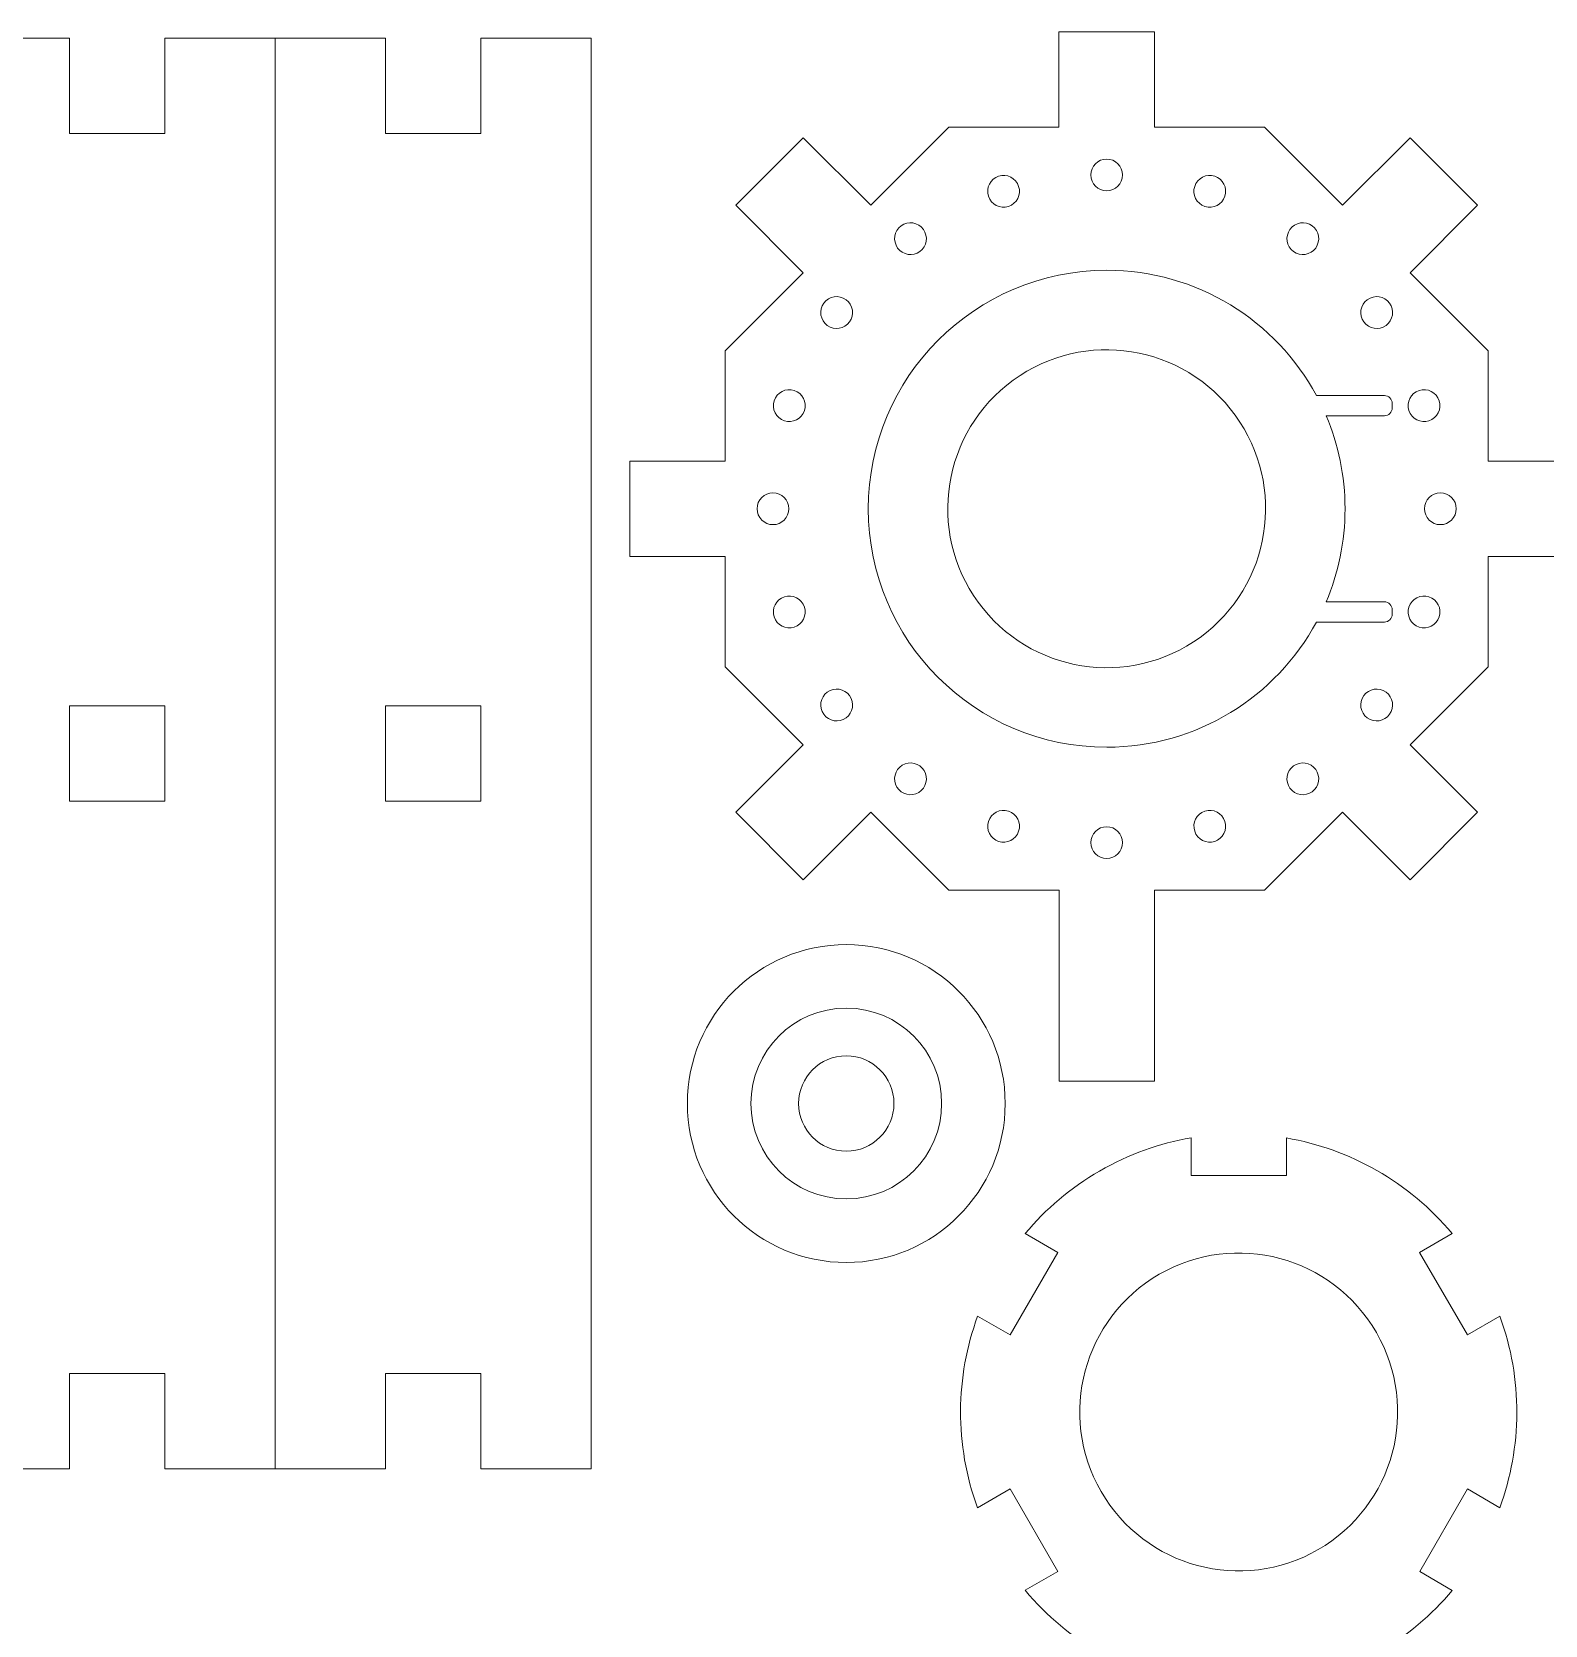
# Model space of a CAD drawing. Header units: millimetres. Extents: x -150 to 144, y -92 to 100.
# Drawn here: x 15 to 62.6, y 46.4 to 96.5 of the extents above; entities that cross this region are included whole.
import ezdxf

# ---------------------------------------------------------------- set-up
doc = ezdxf.new("R2010")
doc.units = ezdxf.units.MM
doc.header["$MEASUREMENT"] = 0
doc.layers.add('cut', color=7, linetype='Continuous')
doc.layers.add('cut light', color=7, linetype='Continuous')

msp = doc.modelspace()

# ---------------------------------------------------------------- linework, layer by layer
at = {"layer": 'cut', "lineweight": 0}
msp.add_ellipse((40.6105, 62.8124), major_axis=(0, 5), ratio=1, dxfattribs=at)
for points, knots in [([(12.7039, 96.3229), (12.7039, 96.3229), (16.1743, 96.3229), (16.1743, 96.3229), (16.1743, 96.3229), (16.1743, 96.3229), (16.1743, 93.3229), (16.1743, 93.3229), (16.1743, 93.3229), (16.1743, 93.3229), (19.1743, 93.3229), (19.1743, 93.3229), (19.1743, 93.3229), (19.1743, 93.3229), (19.1743, 96.3229), (19.1743, 96.3229), (19.1743, 96.3229), (19.1743, 96.3229), (22.6449, 96.3229), (22.6449, 96.3229), (22.6449, 96.3229), (22.6449, 96.3229), (22.6449, 51.3229), (22.6449, 51.3229), (22.6449, 51.3229), (22.6449, 51.3229), (19.1745, 51.3229), (19.1745, 51.3229), (19.1745, 51.3229), (19.1745, 51.3229), (19.1745, 54.3229), (19.1745, 54.3229), (19.1745, 54.3229), (19.1745, 54.3229), (16.1745, 54.3229), (16.1745, 54.3229), (16.1745, 54.3229), (16.1745, 54.3229), (16.1745, 51.3229), (16.1745, 51.3229), (16.1745, 51.3229), (16.1745, 51.3229), (12.7039, 51.3229), (12.7039, 51.3229), (12.7039, 51.3229), (12.7039, 51.3229), (12.7039, 96.3229), (12.7039, 96.3229)], [0, 0, 0, 0, 0.0769231, 0.0769231, 0.0769231, 0.0769231, 0.1538462, 0.1538462, 0.1538462, 0.1538462, 0.2307692, 0.2307692, 0.2307692, 0.2307692, 0.3076923, 0.3076923, 0.3076923, 0.3076923, 0.3846154, 0.3846154, 0.3846154, 0.3846154, 0.4615385, 0.4615385, 0.4615385, 0.4615385, 0.5384615, 0.5384615, 0.5384615, 0.5384615, 0.6153846, 0.6153846, 0.6153846, 0.6153846, 0.6923077, 0.6923077, 0.6923077, 0.6923077, 0.7692308, 0.7692308, 0.7692308, 0.7692308, 0.8461538, 0.8461538, 0.8461538, 0.8461538, 1, 1, 1, 1]), ([(22.6449, 96.3229), (22.6449, 96.3229), (26.1153, 96.3229), (26.1153, 96.3229), (26.1153, 96.3229), (26.1153, 96.3229), (26.1153, 93.3229), (26.1153, 93.3229), (26.1153, 93.3229), (26.1153, 93.3229), (29.1153, 93.3229), (29.1153, 93.3229), (29.1153, 93.3229), (29.1153, 93.3229), (29.1153, 96.3229), (29.1153, 96.3229), (29.1153, 96.3229), (29.1153, 96.3229), (32.5859, 96.3229), (32.5859, 96.3229), (32.5859, 96.3229), (32.5859, 96.3229), (32.5859, 51.3229), (32.5859, 51.3229), (32.5859, 51.3229), (32.5859, 51.3229), (29.1155, 51.3229), (29.1155, 51.3229), (29.1155, 51.3229), (29.1155, 51.3229), (29.1155, 54.3229), (29.1155, 54.3229), (29.1155, 54.3229), (29.1155, 54.3229), (26.1155, 54.3229), (26.1155, 54.3229), (26.1155, 54.3229), (26.1155, 54.3229), (26.1155, 51.3229), (26.1155, 51.3229), (26.1155, 51.3229), (26.1155, 51.3229), (22.6449, 51.3229), (22.6449, 51.3229), (22.6449, 51.3229), (22.6449, 51.3229), (22.6449, 96.3229), (22.6449, 96.3229)], [0, 0, 0, 0, 0.0769231, 0.0769231, 0.0769231, 0.0769231, 0.1538462, 0.1538462, 0.1538462, 0.1538462, 0.2307692, 0.2307692, 0.2307692, 0.2307692, 0.3076923, 0.3076923, 0.3076923, 0.3076923, 0.3846154, 0.3846154, 0.3846154, 0.3846154, 0.4615385, 0.4615385, 0.4615385, 0.4615385, 0.5384615, 0.5384615, 0.5384615, 0.5384615, 0.6153846, 0.6153846, 0.6153846, 0.6153846, 0.6923077, 0.6923077, 0.6923077, 0.6923077, 0.7692308, 0.7692308, 0.7692308, 0.7692308, 0.8461538, 0.8461538, 0.8461538, 0.8461538, 1, 1, 1, 1]), ([(39.2572, 88.9437), (39.2572, 88.9437), (37.1359, 91.065), (37.1359, 91.065), (37.1359, 91.065), (37.1359, 91.065), (39.2572, 93.1863), (39.2572, 93.1863), (39.2572, 93.1863), (39.2572, 93.1863), (41.3785, 91.065), (41.3785, 91.065), (41.3785, 91.065), (41.3785, 91.065), (43.8326, 93.5194), (43.8326, 93.5194), (43.8326, 93.5194), (43.8326, 93.5194), (47.3029, 93.5193), (47.3029, 93.5193), (47.3029, 93.5193), (47.3029, 93.5193), (47.3029, 96.5192), (47.3029, 96.5192), (47.3029, 96.5192), (47.3029, 96.5192), (50.3029, 96.5192), (50.3029, 96.5192), (50.3029, 96.5192), (50.3029, 96.5192), (50.3029, 93.5192), (50.3029, 93.5192), (50.3029, 93.5192), (50.3029, 93.5192), (53.7736, 93.5193), (53.7736, 93.5193)], [0, 0, 0, 0, 0.1, 0.1, 0.1, 0.1, 0.2, 0.2, 0.2, 0.2, 0.3, 0.3, 0.3, 0.3, 0.4, 0.4, 0.4, 0.4, 0.5, 0.5, 0.5, 0.5, 0.6, 0.6, 0.6, 0.6, 0.7, 0.7, 0.7, 0.7, 0.8, 0.8, 0.8, 0.8, 1, 1, 1, 1]), ([(56.2275, 91.0654), (56.2275, 91.0654), (58.3488, 93.1867), (58.3488, 93.1867), (58.3488, 93.1867), (58.3488, 93.1867), (60.4701, 91.0654), (60.4701, 91.0654), (60.4701, 91.0654), (60.4701, 91.0654), (58.3488, 88.9441), (58.3488, 88.9441)], [0, 0, 0, 0, 0.25, 0.25, 0.25, 0.25, 0.5, 0.5, 0.5, 0.5, 1, 1, 1, 1]), ([(53.7736, 69.5194), (53.7736, 69.5194), (50.3035, 69.5195), (50.3035, 69.5195), (50.3035, 69.5195), (50.3035, 69.5195), (50.3035, 63.5196), (50.3035, 63.5196), (50.3035, 63.5196), (50.3035, 63.5196), (47.3035, 63.5196), (47.3035, 63.5196), (47.3035, 63.5196), (47.3035, 63.5196), (47.3035, 69.5196), (47.3035, 69.5196), (47.3035, 69.5196), (47.3035, 69.5196), (43.8326, 69.5195), (43.8326, 69.5195), (43.8326, 69.5195), (43.8326, 69.5195), (41.3789, 71.9734), (41.3789, 71.9734), (41.3789, 71.9734), (41.3789, 71.9734), (39.2576, 69.8521), (39.2576, 69.8521), (39.2576, 69.8521), (39.2576, 69.8521), (37.1363, 71.9734), (37.1363, 71.9734), (37.1363, 71.9734), (37.1363, 71.9734), (39.2576, 74.0947), (39.2576, 74.0947), (39.2576, 74.0947), (39.2576, 74.0947), (36.8031, 76.5489), (36.8031, 76.5489), (36.8031, 76.5489), (36.8031, 76.5489), (36.8033, 80.0191), (36.8033, 80.0191), (36.8033, 80.0191), (36.8033, 80.0191), (33.8034, 80.0191), (33.8034, 80.0191), (33.8034, 80.0191), (33.8034, 80.0191), (33.8034, 83.0191), (33.8034, 83.0191), (33.8034, 83.0191), (33.8034, 83.0191), (36.8033, 83.0191), (36.8033, 83.0191), (36.8033, 83.0191), (36.8033, 83.0191), (36.8032, 86.4899), (36.8032, 86.4899)], [0, 0, 0, 0, 0.0625, 0.0625, 0.0625, 0.0625, 0.125, 0.125, 0.125, 0.125, 0.1875, 0.1875, 0.1875, 0.1875, 0.25, 0.25, 0.25, 0.25, 0.3125, 0.3125, 0.3125, 0.3125, 0.375, 0.375, 0.375, 0.375, 0.4375, 0.4375, 0.4375, 0.4375, 0.5, 0.5, 0.5, 0.5, 0.5625, 0.5625, 0.5625, 0.5625, 0.625, 0.625, 0.625, 0.625, 0.6875, 0.6875, 0.6875, 0.6875, 0.75, 0.75, 0.75, 0.75, 0.8125, 0.8125, 0.8125, 0.8125, 0.875, 0.875, 0.875, 0.875, 1, 1, 1, 1]), ([(60.8031, 86.4899), (60.8031, 86.4899), (60.803, 83.0197), (60.803, 83.0197), (60.803, 83.0197), (60.803, 83.0197), (63.803, 83.0197), (63.803, 83.0197), (63.803, 83.0197), (63.803, 83.0197), (63.803, 80.0197), (63.803, 80.0197), (63.803, 80.0197), (63.803, 80.0197), (60.803, 80.0197), (60.803, 80.0197), (60.803, 80.0197), (60.803, 80.0197), (60.803, 76.5489), (60.803, 76.5489)], [0, 0, 0, 0, 0.1666667, 0.1666667, 0.1666667, 0.1666667, 0.3333333, 0.3333333, 0.3333333, 0.3333333, 0.5, 0.5, 0.5, 0.5, 0.6666667, 0.6666667, 0.6666667, 0.6666667, 1, 1, 1, 1]), ([(16.1744, 75.3229), (16.1744, 75.3229), (19.1744, 75.3229), (19.1744, 75.3229), (19.1744, 75.3229), (19.1744, 75.3229), (19.1744, 72.3229), (19.1744, 72.3229), (19.1744, 72.3229), (19.1744, 72.3229), (16.1744, 72.3229), (16.1744, 72.3229), (16.1744, 72.3229), (16.1744, 72.3229), (16.1744, 75.3229), (16.1744, 75.3229)], [0, 0, 0, 0, 0.2, 0.2, 0.2, 0.2, 0.4, 0.4, 0.4, 0.4, 0.6, 0.6, 0.6, 0.6, 1, 1, 1, 1]), ([(26.1154, 75.3229), (26.1154, 75.3229), (29.1154, 75.3229), (29.1154, 75.3229), (29.1154, 75.3229), (29.1154, 75.3229), (29.1154, 72.3229), (29.1154, 72.3229), (29.1154, 72.3229), (29.1154, 72.3229), (26.1154, 72.3229), (26.1154, 72.3229), (26.1154, 72.3229), (26.1154, 72.3229), (26.1154, 75.3229), (26.1154, 75.3229)], [0, 0, 0, 0, 0.2, 0.2, 0.2, 0.2, 0.4, 0.4, 0.4, 0.4, 0.6, 0.6, 0.6, 0.6, 1, 1, 1, 1]), ([(58.3492, 74.0951), (58.3492, 74.0951), (60.4705, 71.9738), (60.4705, 71.9738), (60.4705, 71.9738), (60.4705, 71.9738), (58.3492, 69.8525), (58.3492, 69.8525), (58.3492, 69.8525), (58.3492, 69.8525), (56.2279, 71.9738), (56.2279, 71.9738)], [0, 0, 0, 0, 0.25, 0.25, 0.25, 0.25, 0.5, 0.5, 0.5, 0.5, 1, 1, 1, 1]), ([(61.1739, 56.1228), (61.9039, 54.1385), (61.8694, 52.0043), (61.1727, 50.1002), (61.1727, 50.1002), (61.1727, 50.1002), (60.1509, 50.6901), (60.1509, 50.6901), (60.1509, 50.6901), (60.1509, 50.6901), (58.6509, 48.092), (58.6509, 48.092), (58.6509, 48.092), (58.6509, 48.092), (59.6748, 47.5009), (59.6748, 47.5009), (59.6748, 47.5009), (59.0337, 46.7331), (58.2493, 46.0627), (57.3326, 45.5334), (57.3326, 45.5334), (56.4158, 45.0041), (55.4432, 44.6598), (54.4577, 44.4886), (54.4577, 44.4886), (54.4577, 44.4886), (54.4576, 45.671), (54.4576, 45.671), (54.4576, 45.671), (54.4576, 45.671), (51.4576, 45.671), (51.4576, 45.671), (51.4576, 45.671), (51.4576, 45.671), (51.4576, 44.491), (51.4576, 44.491), (51.4576, 44.491), (49.4603, 44.8398), (47.5948, 45.8769), (46.2413, 47.5013), (46.2413, 47.5013), (46.2413, 47.5013), (47.2643, 48.0919), (47.2643, 48.0919), (47.2643, 48.0919), (47.2643, 48.0919), (45.7643, 50.69), (45.7643, 50.69), (45.7643, 50.69), (45.7643, 50.69), (44.7409, 50.0991), (44.7409, 50.0991), (44.7409, 50.0991), (44.0109, 52.0836), (44.0454, 54.2179), (44.7422, 56.1221), (44.7422, 56.1221), (44.7422, 56.1221), (45.7643, 55.532), (45.7643, 55.532), (45.7643, 55.532), (45.7643, 55.532), (47.2643, 58.1301), (47.2643, 58.1301), (47.2643, 58.1301), (47.2643, 58.1301), (46.24, 58.7214), (46.24, 58.7214), (46.24, 58.7214), (46.8812, 59.4893), (47.6658, 60.1595), (48.5826, 60.6888), (48.5826, 60.6888), (49.4993, 61.2181), (50.4719, 61.5623), (51.4575, 61.7335), (51.4575, 61.7335), (51.4575, 61.7335), (51.4575, 60.5511), (51.4575, 60.5511), (51.4575, 60.5511), (51.4575, 60.5511), (54.4575, 60.5511), (54.4575, 60.5511), (54.4575, 60.5511), (54.4575, 60.5511), (54.4575, 61.7311), (54.4575, 61.7311), (54.4575, 61.7311), (56.4549, 61.3824), (58.3203, 60.3453), (59.6739, 58.7209), (59.6739, 58.7209), (59.6739, 58.7209), (58.6508, 58.1303), (58.6508, 58.1303), (58.6508, 58.1303), (58.6508, 58.1303), (60.1508, 55.5322), (60.1508, 55.5322), (60.1508, 55.5322), (60.1508, 55.5322), (61.1739, 56.1228), (61.1739, 56.1228)], [0, 0, 0, 0, 0.037037, 0.037037, 0.037037, 0.037037, 0.0740741, 0.0740741, 0.0740741, 0.0740741, 0.1111111, 0.1111111, 0.1111111, 0.1111111, 0.1481481, 0.1481481, 0.1481481, 0.1481481, 0.1851852, 0.1851852, 0.1851852, 0.1851852, 0.2222222, 0.2222222, 0.2222222, 0.2222222, 0.2592593, 0.2592593, 0.2592593, 0.2592593, 0.2962963, 0.2962963, 0.2962963, 0.2962963, 0.3333333, 0.3333333, 0.3333333, 0.3333333, 0.3703704, 0.3703704, 0.3703704, 0.3703704, 0.4074074, 0.4074074, 0.4074074, 0.4074074, 0.4444444, 0.4444444, 0.4444444, 0.4444444, 0.4814815, 0.4814815, 0.4814815, 0.4814815, 0.5185185, 0.5185185, 0.5185185, 0.5185185, 0.5555556, 0.5555556, 0.5555556, 0.5555556, 0.5925926, 0.5925926, 0.5925926, 0.5925926, 0.6296296, 0.6296296, 0.6296296, 0.6296296, 0.6666667, 0.6666667, 0.6666667, 0.6666667, 0.7037037, 0.7037037, 0.7037037, 0.7037037, 0.7407407, 0.7407407, 0.7407407, 0.7407407, 0.7777778, 0.7777778, 0.7777778, 0.7777778, 0.8148148, 0.8148148, 0.8148148, 0.8148148, 0.8518519, 0.8518519, 0.8518519, 0.8518519, 0.8888889, 0.8888889, 0.8888889, 0.8888889, 0.9259259, 0.9259259, 0.9259259, 0.9259259, 1, 1, 1, 1]), ([(57.2875, 55.611), (58.6682, 53.2195), (57.8489, 50.1616), (55.4574, 48.7808), (55.4574, 48.7808), (53.0659, 47.4001), (50.008, 48.2195), (48.6273, 50.611), (48.6273, 50.611), (47.2466, 53.0024), (48.0659, 56.0604), (50.4574, 57.4411), (50.4574, 57.4411), (52.8489, 58.8219), (55.9068, 58.0024), (57.2875, 55.611)], [0, 0, 0, 0, 0.2, 0.2, 0.2, 0.2, 0.4, 0.4, 0.4, 0.4, 0.6, 0.6, 0.6, 0.6, 1, 1, 1, 1])]:
    msp.add_open_spline(points, degree=3, knots=knots, dxfattribs=at)
for points in [[(53.7736, 93.5193), (53.7736, 93.5193), (56.2275, 91.0654), (56.2275, 91.0654)], [(39.2572, 88.9437), (39.2572, 88.9437), (36.8032, 86.4899), (36.8032, 86.4899)], [(60.8031, 86.4899), (60.8031, 86.4899), (58.3488, 88.9441), (58.3488, 88.9441)], [(58.3492, 74.0951), (58.3492, 74.0951), (60.803, 76.5489), (60.803, 76.5489)], [(53.7736, 69.5194), (53.7736, 69.5194), (56.2279, 71.9738), (56.2279, 71.9738)]]:
    msp.add_open_spline(points, degree=3, dxfattribs=at)
at = {"layer": 'cut light', "color": 5, "lineweight": 0}
for points, knots in [([(48.8032, 92.5194), (49.0793, 92.5194), (49.3032, 92.2955), (49.3032, 92.0194), (49.3032, 92.0194), (49.3032, 91.7433), (49.0793, 91.5194), (48.8032, 91.5194), (48.8032, 91.5194), (48.5271, 91.5194), (48.3032, 91.7433), (48.3032, 92.0194), (48.3032, 92.0194), (48.3032, 92.2955), (48.5271, 92.5194), (48.8032, 92.5194)], [0, 0, 0, 0, 0.2, 0.2, 0.2, 0.2, 0.4, 0.4, 0.4, 0.4, 0.6, 0.6, 0.6, 0.6, 1, 1, 1, 1]), ([(45.404, 91.981), (45.6666, 92.0663), (45.9487, 91.9226), (46.034, 91.66), (46.034, 91.66), (46.1194, 91.3974), (45.9756, 91.1153), (45.713, 91.03), (45.713, 91.03), (45.4504, 90.9446), (45.1683, 91.0884), (45.083, 91.351), (45.083, 91.351), (44.9977, 91.6136), (45.1414, 91.8957), (45.404, 91.981)], [0, 0, 0, 0, 0.2, 0.2, 0.2, 0.2, 0.4, 0.4, 0.4, 0.4, 0.6, 0.6, 0.6, 0.6, 1, 1, 1, 1]), ([(52.2024, 91.9811), (52.4648, 91.8958), (52.6087, 91.6136), (52.5234, 91.3511), (52.5234, 91.3511), (52.4381, 91.0884), (52.1561, 90.9445), (51.8934, 91.03), (51.8934, 91.03), (51.6306, 91.1152), (51.487, 91.3974), (51.5723, 91.66), (51.5723, 91.66), (51.6577, 91.9228), (51.9399, 92.0665), (52.2024, 91.9811)], [0, 0, 0, 0, 0.2, 0.2, 0.2, 0.2, 0.4, 0.4, 0.4, 0.4, 0.6, 0.6, 0.6, 0.6, 1, 1, 1, 1]), ([(42.3376, 90.4186), (42.5609, 90.5808), (42.8736, 90.5313), (43.0359, 90.308), (43.0359, 90.308), (43.1983, 90.0846), (43.1487, 89.7719), (42.9253, 89.6096), (42.9253, 89.6096), (42.702, 89.4472), (42.3892, 89.4968), (42.2269, 89.7202), (42.2269, 89.7202), (42.0647, 89.9436), (42.1142, 90.2563), (42.3376, 90.4186)], [0, 0, 0, 0, 0.2, 0.2, 0.2, 0.2, 0.4, 0.4, 0.4, 0.4, 0.6, 0.6, 0.6, 0.6, 1, 1, 1, 1]), ([(55.2689, 90.4187), (55.4921, 90.2564), (55.5417, 89.9436), (55.3795, 89.7203), (55.3795, 89.7203), (55.2172, 89.4968), (54.9045, 89.4471), (54.6811, 89.6096), (54.6811, 89.6096), (54.4575, 89.7718), (54.4081, 90.0846), (54.5704, 90.308), (54.5704, 90.308), (54.7328, 90.5315), (55.0456, 90.581), (55.2689, 90.4187)], [0, 0, 0, 0, 0.2, 0.2, 0.2, 0.2, 0.4, 0.4, 0.4, 0.4, 0.6, 0.6, 0.6, 0.6, 1, 1, 1, 1]), ([(55.7103, 78.5922), (55.7103, 78.5922), (57.5393, 78.5922), (57.5393, 78.5922), (57.5393, 78.5922), (57.677, 78.5922), (57.7893, 78.4799), (57.7893, 78.3422), (57.7893, 78.3422), (57.7893, 78.3422), (57.7893, 78.2072), (57.7893, 78.2072), (57.7893, 78.2072), (57.7893, 78.0695), (57.677, 77.9572), (57.5393, 77.9572), (57.5393, 77.9572), (57.5393, 77.9572), (55.4047, 77.9572), (55.4047, 77.9572), (55.4047, 77.9572), (54.1368, 75.6123), (51.656, 74.0194), (48.8032, 74.0194), (48.8032, 74.0194), (44.6611, 74.0194), (41.3032, 77.3773), (41.3032, 81.5194), (41.3032, 81.5194), (41.3032, 85.6615), (44.6611, 89.0194), (48.8032, 89.0194), (48.8032, 89.0194), (51.656, 89.0194), (54.1367, 87.4265), (55.4047, 85.0816), (55.4047, 85.0816), (55.4047, 85.0816), (57.5393, 85.0816), (57.5393, 85.0816), (57.5393, 85.0816), (57.677, 85.0816), (57.7893, 84.9693), (57.7893, 84.8316), (57.7893, 84.8316), (57.7893, 84.8316), (57.7893, 84.6966), (57.7893, 84.6966), (57.7893, 84.6966), (57.7893, 84.5589), (57.677, 84.4466), (57.5393, 84.4466), (57.5393, 84.4466), (57.5393, 84.4466), (55.7103, 84.4466), (55.7103, 84.4466), (55.7103, 84.4466), (56.0919, 83.5472), (56.3032, 82.558), (56.3032, 81.5194), (56.3032, 81.5194), (56.3032, 80.4808), (56.092, 79.4916), (55.7103, 78.5922)], [0, 0, 0, 0, 0.0588235, 0.0588235, 0.0588235, 0.0588235, 0.1176471, 0.1176471, 0.1176471, 0.1176471, 0.1764706, 0.1764706, 0.1764706, 0.1764706, 0.2352941, 0.2352941, 0.2352941, 0.2352941, 0.2941176, 0.2941176, 0.2941176, 0.2941176, 0.3529412, 0.3529412, 0.3529412, 0.3529412, 0.4117647, 0.4117647, 0.4117647, 0.4117647, 0.4705882, 0.4705882, 0.4705882, 0.4705882, 0.5294118, 0.5294118, 0.5294118, 0.5294118, 0.5882353, 0.5882353, 0.5882353, 0.5882353, 0.6470588, 0.6470588, 0.6470588, 0.6470588, 0.7058824, 0.7058824, 0.7058824, 0.7058824, 0.7647059, 0.7647059, 0.7647059, 0.7647059, 0.8235294, 0.8235294, 0.8235294, 0.8235294, 0.8823529, 0.8823529, 0.8823529, 0.8823529, 1, 1, 1, 1]), ([(39.904, 87.9851), (40.0663, 88.2083), (40.379, 88.2579), (40.6023, 88.0957), (40.6023, 88.0957), (40.8258, 87.9334), (40.8753, 87.6207), (40.713, 87.3973), (40.713, 87.3973), (40.5508, 87.1738), (40.238, 87.1243), (40.0146, 87.2866), (40.0146, 87.2866), (39.7913, 87.449), (39.7417, 87.7617), (39.904, 87.9851)], [0, 0, 0, 0, 0.2, 0.2, 0.2, 0.2, 0.4, 0.4, 0.4, 0.4, 0.6, 0.6, 0.6, 0.6, 1, 1, 1, 1]), ([(57.7025, 87.9851), (57.8646, 87.7618), (57.8151, 87.449), (57.5918, 87.2867), (57.5918, 87.2867), (57.3684, 87.1243), (57.0557, 87.1737), (56.8934, 87.3973), (56.8934, 87.3973), (56.7309, 87.6206), (56.7806, 87.9334), (57.004, 88.0957), (57.004, 88.0957), (57.2275, 88.2581), (57.5403, 88.2085), (57.7025, 87.9851)], [0, 0, 0, 0, 0.2, 0.2, 0.2, 0.2, 0.4, 0.4, 0.4, 0.4, 0.6, 0.6, 0.6, 0.6, 1, 1, 1, 1]), ([(45.865, 85.5648), (48.0988, 87.1877), (51.2254, 86.6925), (52.8483, 84.4587), (52.8483, 84.4587), (54.4713, 82.2249), (53.9761, 79.0983), (51.7423, 77.4754), (51.7423, 77.4754), (49.5085, 75.8525), (46.3819, 76.3476), (44.759, 78.5815), (44.759, 78.5815), (43.136, 80.8153), (43.6312, 83.9418), (45.865, 85.5648)], [0, 0, 0, 0, 0.2, 0.2, 0.2, 0.2, 0.4, 0.4, 0.4, 0.4, 0.6, 0.6, 0.6, 0.6, 1, 1, 1, 1]), ([(38.3415, 84.9186), (38.4269, 85.1811), (38.709, 85.3249), (38.9715, 85.2396), (38.9715, 85.2396), (39.2342, 85.1543), (39.3779, 84.8722), (39.2926, 84.6096), (39.2926, 84.6096), (39.2074, 84.3469), (38.9252, 84.2032), (38.6626, 84.2885), (38.6626, 84.2885), (38.4, 84.374), (38.2562, 84.656), (38.3415, 84.9186)], [0, 0, 0, 0, 0.2, 0.2, 0.2, 0.2, 0.4, 0.4, 0.4, 0.4, 0.6, 0.6, 0.6, 0.6, 1, 1, 1, 1]), ([(59.2649, 84.9186), (59.3501, 84.6562), (59.2064, 84.3739), (58.9439, 84.2886), (58.9439, 84.2886), (58.6812, 84.2032), (58.3991, 84.3468), (58.3138, 84.6096), (58.3138, 84.6096), (58.2283, 84.8722), (58.3722, 85.1543), (58.6348, 85.2396), (58.6348, 85.2396), (58.8976, 85.325), (59.1797, 85.1812), (59.2649, 84.9186)], [0, 0, 0, 0, 0.2, 0.2, 0.2, 0.2, 0.4, 0.4, 0.4, 0.4, 0.6, 0.6, 0.6, 0.6, 1, 1, 1, 1]), ([(37.8031, 81.5194), (37.8032, 81.7954), (38.0271, 82.0194), (38.3031, 82.0194), (38.3031, 82.0194), (38.5793, 82.0194), (38.8031, 81.7955), (38.8032, 81.5194), (38.8032, 81.5194), (38.8033, 81.2432), (38.5793, 81.0194), (38.3032, 81.0194), (38.3032, 81.0194), (38.027, 81.0195), (37.8031, 81.2433), (37.8031, 81.5194)], [0, 0, 0, 0, 0.2, 0.2, 0.2, 0.2, 0.4, 0.4, 0.4, 0.4, 0.6, 0.6, 0.6, 0.6, 1, 1, 1, 1]), ([(59.8033, 81.5194), (59.8032, 81.2435), (59.5793, 81.0194), (59.3033, 81.0194), (59.3033, 81.0194), (59.0271, 81.0194), (58.8032, 81.2431), (58.8032, 81.5194), (58.8032, 81.5194), (58.8031, 81.7956), (59.0271, 82.0194), (59.3032, 82.0194), (59.3032, 82.0194), (59.5795, 82.0194), (59.8034, 81.7955), (59.8033, 81.5194)], [0, 0, 0, 0, 0.2, 0.2, 0.2, 0.2, 0.4, 0.4, 0.4, 0.4, 0.6, 0.6, 0.6, 0.6, 1, 1, 1, 1]), ([(38.3415, 78.1202), (38.2563, 78.3827), (38.4, 78.6649), (38.6625, 78.7502), (38.6625, 78.7502), (38.9252, 78.8356), (39.2072, 78.6918), (39.2926, 78.4292), (39.2926, 78.4292), (39.3781, 78.1666), (39.2342, 77.8845), (38.9716, 77.7992), (38.9716, 77.7992), (38.7089, 77.7139), (38.4268, 77.8576), (38.3415, 78.1202)], [0, 0, 0, 0, 0.2, 0.2, 0.2, 0.2, 0.4, 0.4, 0.4, 0.4, 0.6, 0.6, 0.6, 0.6, 1, 1, 1, 1]), ([(59.2649, 78.1202), (59.1796, 77.8578), (58.8974, 77.7139), (58.6349, 77.7992), (58.6349, 77.7992), (58.3722, 77.8845), (58.2284, 78.1664), (58.3138, 78.4292), (58.3138, 78.4292), (58.399, 78.692), (58.6812, 78.8356), (58.9438, 78.7503), (58.9438, 78.7503), (59.2066, 78.6649), (59.3503, 78.3827), (59.2649, 78.1202)], [0, 0, 0, 0, 0.2, 0.2, 0.2, 0.2, 0.4, 0.4, 0.4, 0.4, 0.6, 0.6, 0.6, 0.6, 1, 1, 1, 1]), ([(39.9039, 75.0537), (39.7418, 75.277), (39.7913, 75.5898), (40.0146, 75.7521), (40.0146, 75.7521), (40.238, 75.9145), (40.5506, 75.8649), (40.713, 75.6415), (40.713, 75.6415), (40.8755, 75.4182), (40.8258, 75.1054), (40.6024, 74.9431), (40.6024, 74.9431), (40.3789, 74.7808), (40.0662, 74.8303), (39.9039, 75.0537)], [0, 0, 0, 0, 0.2, 0.2, 0.2, 0.2, 0.4, 0.4, 0.4, 0.4, 0.6, 0.6, 0.6, 0.6, 1, 1, 1, 1]), ([(57.7025, 75.0537), (57.5402, 74.8305), (57.2274, 74.7809), (57.0041, 74.9431), (57.0041, 74.9431), (56.7806, 75.1054), (56.731, 75.418), (56.8934, 75.6415), (56.8934, 75.6415), (57.0556, 75.8651), (57.3684, 75.9145), (57.5918, 75.7522), (57.5918, 75.7522), (57.8153, 75.5898), (57.8648, 75.277), (57.7025, 75.0537)], [0, 0, 0, 0, 0.2, 0.2, 0.2, 0.2, 0.4, 0.4, 0.4, 0.4, 0.6, 0.6, 0.6, 0.6, 1, 1, 1, 1]), ([(42.3375, 72.6201), (42.1143, 72.7824), (42.0647, 73.0952), (42.2269, 73.3185), (42.2269, 73.3185), (42.3892, 73.542), (42.7018, 73.5915), (42.9253, 73.4292), (42.9253, 73.4292), (43.1489, 73.267), (43.1983, 72.9542), (43.036, 72.7308), (43.036, 72.7308), (42.8736, 72.5074), (42.5609, 72.4578), (42.3375, 72.6201)], [0, 0, 0, 0, 0.2, 0.2, 0.2, 0.2, 0.4, 0.4, 0.4, 0.4, 0.6, 0.6, 0.6, 0.6, 1, 1, 1, 1]), ([(55.2689, 72.6201), (55.0456, 72.458), (54.7328, 72.5075), (54.5705, 72.7308), (54.5705, 72.7308), (54.4081, 72.9542), (54.4576, 73.2668), (54.6811, 73.4292), (54.6811, 73.4292), (54.9044, 73.5917), (55.2172, 73.542), (55.3795, 73.3186), (55.3795, 73.3186), (55.5419, 73.0951), (55.4923, 72.7823), (55.2689, 72.6201)], [0, 0, 0, 0, 0.2, 0.2, 0.2, 0.2, 0.4, 0.4, 0.4, 0.4, 0.6, 0.6, 0.6, 0.6, 1, 1, 1, 1]), ([(45.404, 71.0577), (45.1416, 71.143), (44.9977, 71.4252), (45.083, 71.6877), (45.083, 71.6877), (45.1683, 71.9504), (45.4503, 72.0941), (45.713, 72.0088), (45.713, 72.0088), (45.9758, 71.9236), (46.1194, 71.6414), (46.0341, 71.3788), (46.0341, 71.3788), (45.9487, 71.1161), (45.6666, 70.9723), (45.404, 71.0577)], [0, 0, 0, 0, 0.2, 0.2, 0.2, 0.2, 0.4, 0.4, 0.4, 0.4, 0.6, 0.6, 0.6, 0.6, 1, 1, 1, 1]), ([(52.2024, 71.0577), (51.94, 70.9725), (51.6577, 71.1162), (51.5724, 71.3787), (51.5724, 71.3787), (51.487, 71.6414), (51.6307, 71.9234), (51.8934, 72.0088), (51.8934, 72.0088), (52.156, 72.0943), (52.4381, 71.9504), (52.5234, 71.6878), (52.5234, 71.6878), (52.6088, 71.4251), (52.465, 71.1429), (52.2024, 71.0577)], [0, 0, 0, 0, 0.2, 0.2, 0.2, 0.2, 0.4, 0.4, 0.4, 0.4, 0.6, 0.6, 0.6, 0.6, 1, 1, 1, 1]), ([(48.8032, 70.5193), (48.5273, 70.5194), (48.3032, 70.7433), (48.3032, 71.0193), (48.3032, 71.0193), (48.3032, 71.2955), (48.527, 71.5193), (48.8032, 71.5194), (48.8032, 71.5194), (49.0794, 71.5195), (49.3032, 71.2955), (49.3032, 71.0194), (49.3032, 71.0194), (49.3032, 70.7432), (49.0793, 70.5192), (48.8032, 70.5193)], [0, 0, 0, 0, 0.2, 0.2, 0.2, 0.2, 0.4, 0.4, 0.4, 0.4, 0.6, 0.6, 0.6, 0.6, 1, 1, 1, 1]), ([(40.6105, 65.8124), (42.2674, 65.8124), (43.6105, 64.4693), (43.6105, 62.8124), (43.6105, 62.8124), (43.6105, 61.1555), (42.2674, 59.8124), (40.6105, 59.8124), (40.6105, 59.8124), (38.9536, 59.8124), (37.6105, 61.1555), (37.6105, 62.8124), (37.6105, 62.8124), (37.6105, 64.4693), (38.9536, 65.8124), (40.6105, 65.8124)], [0, 0, 0, 0, 0.2, 0.2, 0.2, 0.2, 0.4, 0.4, 0.4, 0.4, 0.6, 0.6, 0.6, 0.6, 1, 1, 1, 1]), ([(40.6105, 64.3124), (41.439, 64.3124), (42.1105, 63.6409), (42.1105, 62.8124), (42.1105, 62.8124), (42.1105, 61.9839), (41.439, 61.3124), (40.6105, 61.3124), (40.6105, 61.3124), (39.782, 61.3124), (39.1105, 61.9839), (39.1105, 62.8124), (39.1105, 62.8124), (39.1105, 63.6409), (39.782, 64.3124), (40.6105, 64.3124)], [0, 0, 0, 0, 0.2, 0.2, 0.2, 0.2, 0.4, 0.4, 0.4, 0.4, 0.6, 0.6, 0.6, 0.6, 1, 1, 1, 1])]:
    msp.add_open_spline(points, degree=3, knots=knots, dxfattribs=at)

doc.saveas('drawing.dxf')
